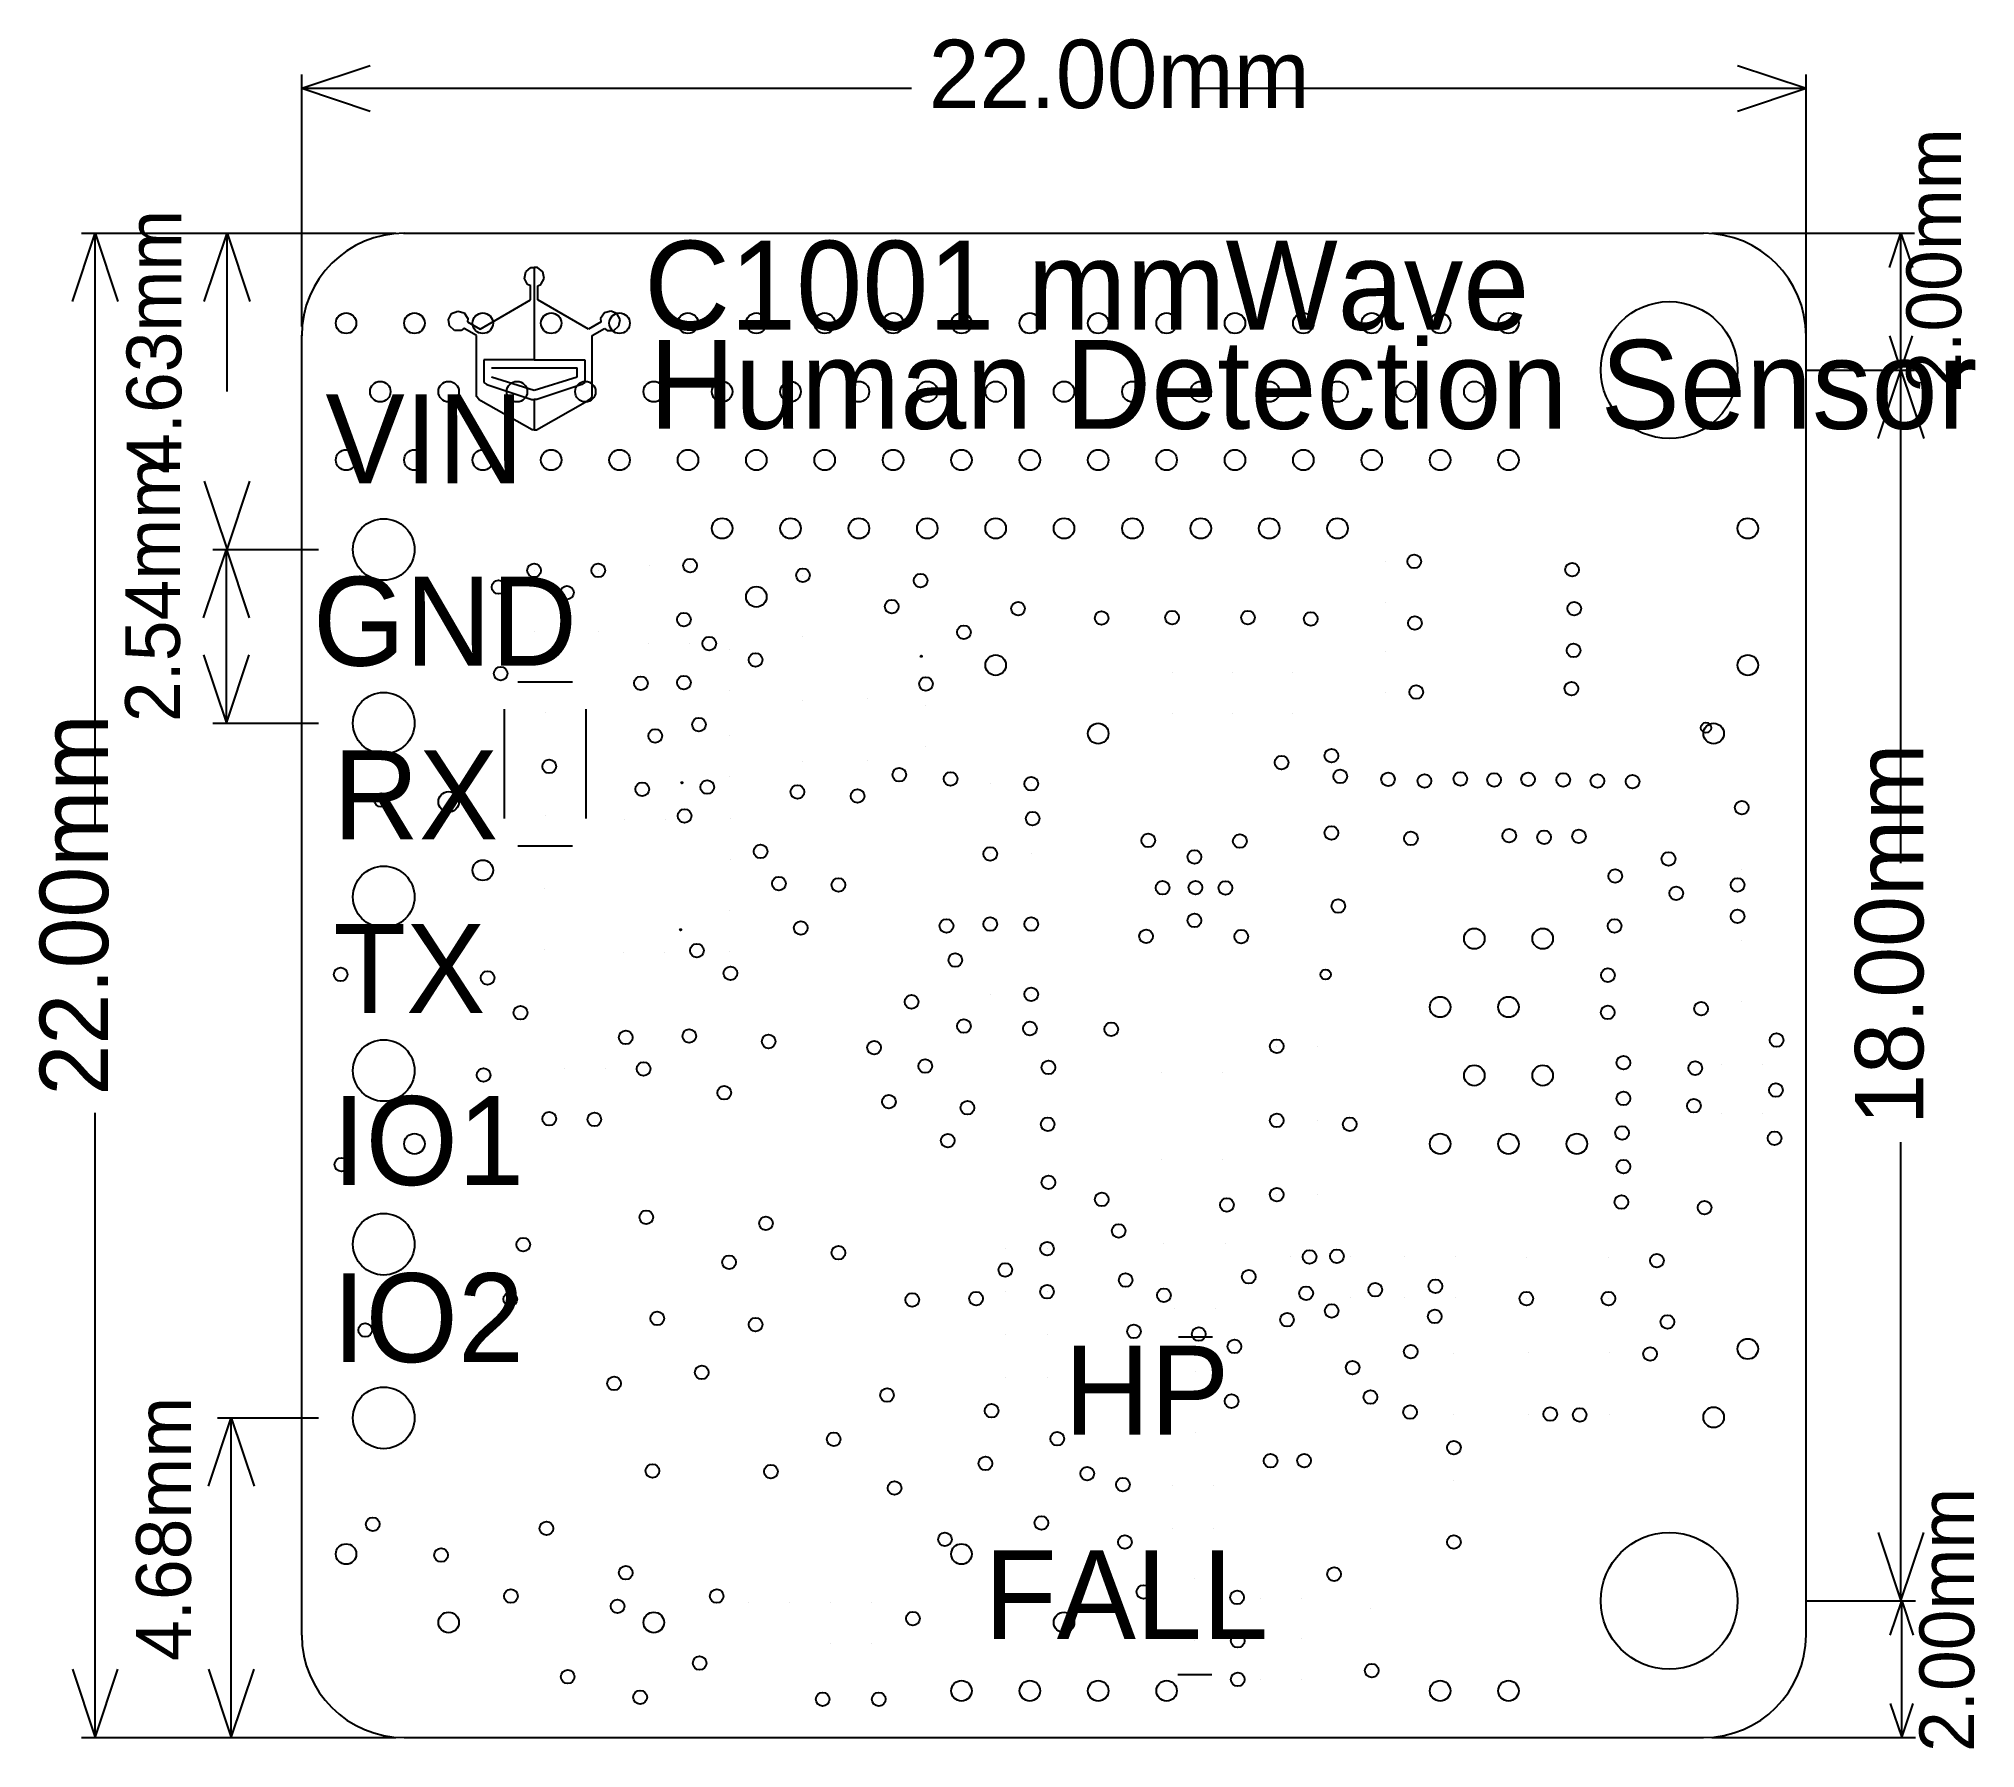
# Model space of a CAD drawing. Header units: millimetres. Extents: x 151.5 to 179.8, y 164.2 to 189.2.
import ezdxf

# ---------------------------------------------------------------- set-up
doc = ezdxf.new("R2010")
doc.units = ezdxf.units.MM
for name, color, linetype in [('KeepOutLayer', 6, 'Continuous'), ('PadHoleLayer', 156, 'Continuous'), ('TopOverlay', 2, 'Continuous'), ('ViaHoleLayer', 16, 'Continuous')]:
    doc.layers.add(name, color=color, linetype=linetype)

# ---------------------------------------------------------------- blocks, each defined once
blk = doc.blocks.new('UTDFN_1X1_1')
at = {"layer": 'TopOverlay'}
blk.add_circle((-0.391, 0.686), 0.01, dxfattribs=at)
blk = doc.blocks.new('UTDFN_1X1_2')
at = {"layer": 'TopOverlay'}
blk.add_circle((-0.391, 0.686), 0.01, dxfattribs=at)
blk = doc.blocks.new('UTDFN_1X1_3')
at = {"layer": 'TopOverlay'}
blk.add_circle((-0.391, 0.686), 0.01, dxfattribs=at)
blk = doc.blocks.new('DFN3_3_8_4')
at = {"layer": 'TopOverlay'}
blk.add_circle((-2.047, 1.501), 0.0749, dxfattribs=at)
blk = doc.blocks.new('QFN48_5')
at = {"layer": 'TopOverlay'}
blk.add_circle((2.911, 2.868), 0.1, dxfattribs=at)
blk = doc.blocks.new('2_54_6____7')
at = {"layer": 'PadHoleLayer'}
for centre in [(0, 0), (2.54, 0), (5.08, 0), (7.62, 0), (10.16, 0), (12.7, 0)]:
    blk.add_circle(centre, 0.45, dxfattribs=at)
blk = doc.blocks.new('QFN3_3_20L_8')
at = {"layer": 'TopOverlay'}
blk.add_circle((-1.27, -1.905), 0.0749, dxfattribs=at)
blk = doc.blocks.new('0201_9')
at = {"layer": 'PadHoleLayer'}
for points in [[(-0.3, 0), (-0.3, 0), (-0.3, 0), (-0.3, 0)], [(0.3, 0), (0.3, 0), (0.3, 0), (0.3, 0)]]:
    blk.add_lwpolyline(points, close=True, dxfattribs=at)
blk = doc.blocks.new('0201_10')
at = {"layer": 'PadHoleLayer'}
for points in [[(-0.3, 0), (-0.3, 0), (-0.3, 0), (-0.3, 0)], [(0.3, 0), (0.3, 0), (0.3, 0), (0.3, 0)]]:
    blk.add_lwpolyline(points, close=True, dxfattribs=at)
blk = doc.blocks.new('0201_11')
at = {"layer": 'PadHoleLayer'}
for points in [[(-0.3, 0), (-0.3, 0), (-0.3, 0), (-0.3, 0)], [(0.3, 0), (0.3, 0), (0.3, 0), (0.3, 0)]]:
    blk.add_lwpolyline(points, close=True, dxfattribs=at)
blk = doc.blocks.new('0201_12')
at = {"layer": 'PadHoleLayer'}
for points in [[(-0.3, 0), (-0.3, 0), (-0.3, 0), (-0.3, 0)], [(0.3, 0), (0.3, 0), (0.3, 0), (0.3, 0)]]:
    blk.add_lwpolyline(points, close=True, dxfattribs=at)
blk = doc.blocks.new('0201_13')
at = {"layer": 'PadHoleLayer'}
for points in [[(-0.3, 0), (-0.3, 0), (-0.3, 0), (-0.3, 0)], [(0.3, 0), (0.3, 0), (0.3, 0), (0.3, 0)]]:
    blk.add_lwpolyline(points, close=True, dxfattribs=at)
blk = doc.blocks.new('0201_14')
at = {"layer": 'PadHoleLayer'}
for points in [[(-0.3, 0), (-0.3, 0), (-0.3, 0), (-0.3, 0)], [(0.3, 0), (0.3, 0), (0.3, 0), (0.3, 0)]]:
    blk.add_lwpolyline(points, close=True, dxfattribs=at)
blk = doc.blocks.new('0201_15')
at = {"layer": 'PadHoleLayer'}
for points in [[(-0.3, 0), (-0.3, 0), (-0.3, 0), (-0.3, 0)], [(0.3, 0), (0.3, 0), (0.3, 0), (0.3, 0)]]:
    blk.add_lwpolyline(points, close=True, dxfattribs=at)
blk = doc.blocks.new('0201_16')
at = {"layer": 'PadHoleLayer'}
for points in [[(-0.3, 0), (-0.3, 0), (-0.3, 0), (-0.3, 0)], [(0.3, 0), (0.3, 0), (0.3, 0), (0.3, 0)]]:
    blk.add_lwpolyline(points, close=True, dxfattribs=at)
blk = doc.blocks.new('0201_17')
at = {"layer": 'PadHoleLayer'}
for points in [[(-0.3, 0), (-0.3, 0), (-0.3, 0), (-0.3, 0)], [(0.3, 0), (0.3, 0), (0.3, 0), (0.3, 0)]]:
    blk.add_lwpolyline(points, close=True, dxfattribs=at)
blk = doc.blocks.new('BGT60TR13CO________19')
at = {"layer": 'TopOverlay'}
blk.add_circle((-0.436, -0.482), 0.1, dxfattribs=at)
blk = doc.blocks.new('0201_20')
at = {"layer": 'PadHoleLayer'}
for points in [[(-0.3, 0), (-0.3, 0), (-0.3, 0), (-0.3, 0)], [(0.3, 0), (0.3, 0), (0.3, 0), (0.3, 0)]]:
    blk.add_lwpolyline(points, close=True, dxfattribs=at)
blk = doc.blocks.new('0201_21')
at = {"layer": 'PadHoleLayer'}
for points in [[(-0.3, 0), (-0.3, 0), (-0.3, 0), (-0.3, 0)], [(0.3, 0), (0.3, 0), (0.3, 0), (0.3, 0)]]:
    blk.add_lwpolyline(points, close=True, dxfattribs=at)
blk = doc.blocks.new('0201_22')
at = {"layer": 'PadHoleLayer'}
for points in [[(-0.3, 0), (-0.3, 0), (-0.3, 0), (-0.3, 0)], [(0.3, 0), (0.3, 0), (0.3, 0), (0.3, 0)]]:
    blk.add_lwpolyline(points, close=True, dxfattribs=at)
blk = doc.blocks.new('0201_23')
at = {"layer": 'PadHoleLayer'}
for points in [[(-0.3, 0), (-0.3, 0), (-0.3, 0), (-0.3, 0)], [(0.3, 0), (0.3, 0), (0.3, 0), (0.3, 0)]]:
    blk.add_lwpolyline(points, close=True, dxfattribs=at)
blk = doc.blocks.new('0201_24')
at = {"layer": 'PadHoleLayer'}
for points in [[(-0.3, 0), (-0.3, 0), (-0.3, 0), (-0.3, 0)], [(0.3, 0), (0.3, 0), (0.3, 0), (0.3, 0)]]:
    blk.add_lwpolyline(points, close=True, dxfattribs=at)
blk = doc.blocks.new('0201_25')
at = {"layer": 'PadHoleLayer'}
for points in [[(-0.3, 0), (-0.3, 0), (-0.3, 0), (-0.3, 0)], [(0.3, 0), (0.3, 0), (0.3, 0), (0.3, 0)]]:
    blk.add_lwpolyline(points, close=True, dxfattribs=at)
blk = doc.blocks.new('0201_26')
at = {"layer": 'PadHoleLayer'}
for points in [[(0.3, 0), (0.3, 0), (0.3, 0), (0.3, 0)], [(-0.3, 0), (-0.3, 0), (-0.3, 0), (-0.3, 0)]]:
    blk.add_lwpolyline(points, close=True, dxfattribs=at)
blk = doc.blocks.new('____0402_27')
at = {"layer": 'PadHoleLayer'}
for points in [[(-0.45, 0), (-0.45, 0), (-0.45, 0), (-0.45, 0)], [(0.45, 0), (0.45, 0), (0.45, 0), (0.45, 0)]]:
    blk.add_lwpolyline(points, close=True, dxfattribs=at)
at = {"layer": 'TopOverlay'}
blk.add_line((0.95, -0.245), (0.95, 0.255), dxfattribs=at)
blk = doc.blocks.new('____0402_28')
at = {"layer": 'PadHoleLayer'}
for points in [[(-0.45, 0), (-0.45, 0), (-0.45, 0), (-0.45, 0)], [(0.45, 0), (0.45, 0), (0.45, 0), (0.45, 0)]]:
    blk.add_lwpolyline(points, close=True, dxfattribs=at)
at = {"layer": 'TopOverlay'}
blk.add_line((0.95, 0.255), (0.95, -0.245), dxfattribs=at)
blk = doc.blocks.new('0402_L_A____29')
at = {"layer": 'PadHoleLayer'}
for points in [[(-0.45, 0), (-0.45, 0), (-0.45, 0), (-0.45, 0)], [(0.45, 0), (0.45, 0), (0.45, 0), (0.45, 0)]]:
    blk.add_lwpolyline(points, close=True, dxfattribs=at)
blk = doc.blocks.new('0402_L_A____30')
at = {"layer": 'PadHoleLayer'}
for points in [[(-0.45, 0), (-0.45, 0), (-0.45, 0), (-0.45, 0)], [(0.45, 0), (0.45, 0), (0.45, 0), (0.45, 0)]]:
    blk.add_lwpolyline(points, close=True, dxfattribs=at)
blk = doc.blocks.new('0402_L_A____31')
at = {"layer": 'PadHoleLayer'}
for points in [[(-0.45, 0), (-0.45, 0), (-0.45, 0), (-0.45, 0)], [(0.45, 0), (0.45, 0), (0.45, 0), (0.45, 0)]]:
    blk.add_lwpolyline(points, close=True, dxfattribs=at)
blk = doc.blocks.new('0402_L_A____32')
at = {"layer": 'PadHoleLayer'}
for points in [[(-0.45, 0), (-0.45, 0), (-0.45, 0), (-0.45, 0)], [(0.45, 0), (0.45, 0), (0.45, 0), (0.45, 0)]]:
    blk.add_lwpolyline(points, close=True, dxfattribs=at)
blk = doc.blocks.new('0402_L_A____33')
at = {"layer": 'PadHoleLayer'}
for points in [[(-0.45, 0), (-0.45, 0), (-0.45, 0), (-0.45, 0)], [(0.45, 0), (0.45, 0), (0.45, 0), (0.45, 0)]]:
    blk.add_lwpolyline(points, close=True, dxfattribs=at)
blk = doc.blocks.new('0402_L_A____34')
at = {"layer": 'PadHoleLayer'}
for points in [[(-0.45, 0), (-0.45, 0), (-0.45, 0), (-0.45, 0)], [(0.45, 0), (0.45, 0), (0.45, 0), (0.45, 0)]]:
    blk.add_lwpolyline(points, close=True, dxfattribs=at)
blk = doc.blocks.new('0603_L_A____35')
at = {"layer": 'PadHoleLayer'}
for points in [[(0.75, 0), (0.75, 0), (0.75, 0), (0.75, 0)], [(-0.75, 0), (-0.75, 0), (-0.75, 0), (-0.75, 0)]]:
    blk.add_lwpolyline(points, close=True, dxfattribs=at)
at = {"layer": 'TopOverlay'}
for p, q in [((0.8, 0.6), (-0.8, 0.6)), ((-1.2, 0.4), (-1.2, -0.4)), ((1.2, 0.4), (1.2, -0.4)), ((-0.8, -0.6), (0.8, -0.6))]:
    blk.add_line(p, q, dxfattribs=at)
blk = doc.blocks.new('0402_L_A____36')
at = {"layer": 'PadHoleLayer'}
for points in [[(-0.45, 0), (-0.45, 0), (-0.45, 0), (-0.45, 0)], [(0.45, 0), (0.45, 0), (0.45, 0), (0.45, 0)]]:
    blk.add_lwpolyline(points, close=True, dxfattribs=at)
blk = doc.blocks.new('0201_37')
at = {"layer": 'PadHoleLayer'}
for points in [[(-0.3, 0), (-0.3, 0), (-0.3, 0), (-0.3, 0)], [(0.3, 0), (0.3, 0), (0.3, 0), (0.3, 0)]]:
    blk.add_lwpolyline(points, close=True, dxfattribs=at)
blk = doc.blocks.new('0201_38')
at = {"layer": 'PadHoleLayer'}
for points in [[(-0.3, 0), (-0.3, 0), (-0.3, 0), (-0.3, 0)], [(0.3, 0), (0.3, 0), (0.3, 0), (0.3, 0)]]:
    blk.add_lwpolyline(points, close=True, dxfattribs=at)
blk = doc.blocks.new('0201_39')
at = {"layer": 'PadHoleLayer'}
for points in [[(-0.3, 0), (-0.3, 0), (-0.3, 0), (-0.3, 0)], [(0.3, 0), (0.3, 0), (0.3, 0), (0.3, 0)]]:
    blk.add_lwpolyline(points, close=True, dxfattribs=at)
blk = doc.blocks.new('0201_40')
at = {"layer": 'PadHoleLayer'}
for points in [[(-0.3, 0), (-0.3, 0), (-0.3, 0), (-0.3, 0)], [(0.3, 0), (0.3, 0), (0.3, 0), (0.3, 0)]]:
    blk.add_lwpolyline(points, close=True, dxfattribs=at)
blk = doc.blocks.new('0201_41')
at = {"layer": 'PadHoleLayer'}
for points in [[(-0.3, 0), (-0.3, 0), (-0.3, 0), (-0.3, 0)], [(0.3, 0), (0.3, 0), (0.3, 0), (0.3, 0)]]:
    blk.add_lwpolyline(points, close=True, dxfattribs=at)
blk = doc.blocks.new('0402_C_A____42')
at = {"layer": 'PadHoleLayer'}
for points in [[(-0.45, 0), (-0.45, 0), (-0.45, 0), (-0.45, 0)], [(0.45, 0), (0.45, 0), (0.45, 0), (0.45, 0)]]:
    blk.add_lwpolyline(points, close=True, dxfattribs=at)
blk = doc.blocks.new('0402_C_A____43')
at = {"layer": 'PadHoleLayer'}
for points in [[(-0.45, 0), (-0.45, 0), (-0.45, 0), (-0.45, 0)], [(0.45, 0), (0.45, 0), (0.45, 0), (0.45, 0)]]:
    blk.add_lwpolyline(points, close=True, dxfattribs=at)
blk = doc.blocks.new('0201_44')
at = {"layer": 'PadHoleLayer'}
for points in [[(-0.3, 0), (-0.3, 0), (-0.3, 0), (-0.3, 0)], [(0.3, 0), (0.3, 0), (0.3, 0), (0.3, 0)]]:
    blk.add_lwpolyline(points, close=True, dxfattribs=at)
blk = doc.blocks.new('0201_45')
at = {"layer": 'PadHoleLayer'}
for points in [[(-0.3, 0), (-0.3, 0), (-0.3, 0), (-0.3, 0)], [(0.3, 0), (0.3, 0), (0.3, 0), (0.3, 0)]]:
    blk.add_lwpolyline(points, close=True, dxfattribs=at)
blk = doc.blocks.new('0402_C_A____46')
at = {"layer": 'PadHoleLayer'}
for points in [[(-0.45, 0), (-0.45, 0), (-0.45, 0), (-0.45, 0)], [(0.45, 0), (0.45, 0), (0.45, 0), (0.45, 0)]]:
    blk.add_lwpolyline(points, close=True, dxfattribs=at)
blk = doc.blocks.new('0201_47')
at = {"layer": 'PadHoleLayer'}
for points in [[(-0.3, 0), (-0.3, 0), (-0.3, 0), (-0.3, 0)], [(0.3, 0), (0.3, 0), (0.3, 0), (0.3, 0)]]:
    blk.add_lwpolyline(points, close=True, dxfattribs=at)
blk = doc.blocks.new('0201_48')
at = {"layer": 'PadHoleLayer'}
for points in [[(-0.3, 0), (-0.3, 0), (-0.3, 0), (-0.3, 0)], [(0.3, 0), (0.3, 0), (0.3, 0), (0.3, 0)]]:
    blk.add_lwpolyline(points, close=True, dxfattribs=at)
blk = doc.blocks.new('0201_49')
at = {"layer": 'PadHoleLayer'}
for points in [[(-0.3, 0), (-0.3, 0), (-0.3, 0), (-0.3, 0)], [(0.3, 0), (0.3, 0), (0.3, 0), (0.3, 0)]]:
    blk.add_lwpolyline(points, close=True, dxfattribs=at)
blk = doc.blocks.new('0402_C_A____50')
at = {"layer": 'PadHoleLayer'}
for points in [[(-0.45, 0), (-0.45, 0), (-0.45, 0), (-0.45, 0)], [(0.45, 0), (0.45, 0), (0.45, 0), (0.45, 0)]]:
    blk.add_lwpolyline(points, close=True, dxfattribs=at)
blk = doc.blocks.new('0402_C_A____51')
at = {"layer": 'PadHoleLayer'}
for points in [[(-0.45, 0), (-0.45, 0), (-0.45, 0), (-0.45, 0)], [(0.45, 0), (0.45, 0), (0.45, 0), (0.45, 0)]]:
    blk.add_lwpolyline(points, close=True, dxfattribs=at)
blk = doc.blocks.new('0201_52')
at = {"layer": 'PadHoleLayer'}
for points in [[(-0.3, 0), (-0.3, 0), (-0.3, 0), (-0.3, 0)], [(0.3, 0), (0.3, 0), (0.3, 0), (0.3, 0)]]:
    blk.add_lwpolyline(points, close=True, dxfattribs=at)
blk = doc.blocks.new('0402_C_A____53')
at = {"layer": 'PadHoleLayer'}
for points in [[(-0.45, 0), (-0.45, 0), (-0.45, 0), (-0.45, 0)], [(0.45, 0), (0.45, 0), (0.45, 0), (0.45, 0)]]:
    blk.add_lwpolyline(points, close=True, dxfattribs=at)
blk = doc.blocks.new('0201_54')
at = {"layer": 'PadHoleLayer'}
for points in [[(-0.3, 0), (-0.3, 0), (-0.3, 0), (-0.3, 0)], [(0.3, 0), (0.3, 0), (0.3, 0), (0.3, 0)]]:
    blk.add_lwpolyline(points, close=True, dxfattribs=at)
blk = doc.blocks.new('0402_C_A____55')
at = {"layer": 'PadHoleLayer'}
for points in [[(-0.45, 0), (-0.45, 0), (-0.45, 0), (-0.45, 0)], [(0.45, 0), (0.45, 0), (0.45, 0), (0.45, 0)]]:
    blk.add_lwpolyline(points, close=True, dxfattribs=at)
blk = doc.blocks.new('0201_56')
at = {"layer": 'PadHoleLayer'}
for points in [[(-0.3, 0), (-0.3, 0), (-0.3, 0), (-0.3, 0)], [(0.3, 0), (0.3, 0), (0.3, 0), (0.3, 0)]]:
    blk.add_lwpolyline(points, close=True, dxfattribs=at)
blk = doc.blocks.new('0201_57')
at = {"layer": 'PadHoleLayer'}
for points in [[(-0.3, 0), (-0.3, 0), (-0.3, 0), (-0.3, 0)], [(0.3, 0), (0.3, 0), (0.3, 0), (0.3, 0)]]:
    blk.add_lwpolyline(points, close=True, dxfattribs=at)
blk = doc.blocks.new('0402_C_A____58')
at = {"layer": 'PadHoleLayer'}
for points in [[(-0.45, 0), (-0.45, 0), (-0.45, 0), (-0.45, 0)], [(0.45, 0), (0.45, 0), (0.45, 0), (0.45, 0)]]:
    blk.add_lwpolyline(points, close=True, dxfattribs=at)
blk = doc.blocks.new('0201_59')
at = {"layer": 'PadHoleLayer'}
for points in [[(-0.3, 0), (-0.3, 0), (-0.3, 0), (-0.3, 0)], [(0.3, 0), (0.3, 0), (0.3, 0), (0.3, 0)]]:
    blk.add_lwpolyline(points, close=True, dxfattribs=at)
blk = doc.blocks.new('0201_60')
at = {"layer": 'PadHoleLayer'}
for points in [[(-0.3, 0), (-0.3, 0), (-0.3, 0), (-0.3, 0)], [(0.3, 0), (0.3, 0), (0.3, 0), (0.3, 0)]]:
    blk.add_lwpolyline(points, close=True, dxfattribs=at)
blk = doc.blocks.new('0201_61')
at = {"layer": 'PadHoleLayer'}
for points in [[(-0.3, 0), (-0.3, 0), (-0.3, 0), (-0.3, 0)], [(0.3, 0), (0.3, 0), (0.3, 0), (0.3, 0)]]:
    blk.add_lwpolyline(points, close=True, dxfattribs=at)
blk = doc.blocks.new('0201_62')
at = {"layer": 'PadHoleLayer'}
for points in [[(-0.3, 0), (-0.3, 0), (-0.3, 0), (-0.3, 0)], [(0.3, 0), (0.3, 0), (0.3, 0), (0.3, 0)]]:
    blk.add_lwpolyline(points, close=True, dxfattribs=at)
blk = doc.blocks.new('0201_63')
at = {"layer": 'PadHoleLayer'}
for points in [[(-0.3, 0), (-0.3, 0), (-0.3, 0), (-0.3, 0)], [(0.3, 0), (0.3, 0), (0.3, 0), (0.3, 0)]]:
    blk.add_lwpolyline(points, close=True, dxfattribs=at)
blk = doc.blocks.new('0201_64')
at = {"layer": 'PadHoleLayer'}
for points in [[(-0.3, 0), (-0.3, 0), (-0.3, 0), (-0.3, 0)], [(0.3, 0), (0.3, 0), (0.3, 0), (0.3, 0)]]:
    blk.add_lwpolyline(points, close=True, dxfattribs=at)
blk = doc.blocks.new('0201_65')
at = {"layer": 'PadHoleLayer'}
for points in [[(-0.3, 0), (-0.3, 0), (-0.3, 0), (-0.3, 0)], [(0.3, 0), (0.3, 0), (0.3, 0), (0.3, 0)]]:
    blk.add_lwpolyline(points, close=True, dxfattribs=at)
blk = doc.blocks.new('0201_66')
at = {"layer": 'PadHoleLayer'}
for points in [[(-0.3, 0), (-0.3, 0), (-0.3, 0), (-0.3, 0)], [(0.3, 0), (0.3, 0), (0.3, 0), (0.3, 0)]]:
    blk.add_lwpolyline(points, close=True, dxfattribs=at)
blk = doc.blocks.new('0402_C_A____67')
at = {"layer": 'PadHoleLayer'}
for points in [[(-0.45, 0), (-0.45, 0), (-0.45, 0), (-0.45, 0)], [(0.45, 0), (0.45, 0), (0.45, 0), (0.45, 0)]]:
    blk.add_lwpolyline(points, close=True, dxfattribs=at)
blk = doc.blocks.new('0201_68')
at = {"layer": 'PadHoleLayer'}
for points in [[(-0.3, 0), (-0.3, 0), (-0.3, 0), (-0.3, 0)], [(0.3, 0), (0.3, 0), (0.3, 0), (0.3, 0)]]:
    blk.add_lwpolyline(points, close=True, dxfattribs=at)
blk = doc.blocks.new('0402_C_A____69')
at = {"layer": 'PadHoleLayer'}
for points in [[(-0.45, 0), (-0.45, 0), (-0.45, 0), (-0.45, 0)], [(0.45, 0), (0.45, 0), (0.45, 0), (0.45, 0)]]:
    blk.add_lwpolyline(points, close=True, dxfattribs=at)
blk = doc.blocks.new('0201_70')
at = {"layer": 'PadHoleLayer'}
for points in [[(-0.3, 0), (-0.3, 0), (-0.3, 0), (-0.3, 0)], [(0.3, 0), (0.3, 0), (0.3, 0), (0.3, 0)]]:
    blk.add_lwpolyline(points, close=True, dxfattribs=at)
blk = doc.blocks.new('0201_71')
at = {"layer": 'PadHoleLayer'}
for points in [[(-0.3, 0), (-0.3, 0), (-0.3, 0), (-0.3, 0)], [(0.3, 0), (0.3, 0), (0.3, 0), (0.3, 0)]]:
    blk.add_lwpolyline(points, close=True, dxfattribs=at)
blk = doc.blocks.new('0201_72')
at = {"layer": 'PadHoleLayer'}
for points in [[(-0.3, 0), (-0.3, 0), (-0.3, 0), (-0.3, 0)], [(0.3, 0), (0.3, 0), (0.3, 0), (0.3, 0)]]:
    blk.add_lwpolyline(points, close=True, dxfattribs=at)

msp = doc.modelspace()

# ---------------------------------------------------------------- linework, layer by layer
at = {"layer": 'KeepOutLayer'}
for p, q in [((156.841, 186.316), (175.851, 186.316)), ((155.351, 165.816), (155.351, 184.826)), ((177.351, 165.816), (177.351, 184.816)), ((156.851, 164.316), (175.851, 164.316))]:
    msp.add_line(p, q, dxfattribs=at)
for centre, start, end in [((156.851, 184.816), 90, 180), ((175.851, 184.816), 0, 90), ((156.851, 165.816), 180, 270), ((175.851, 165.816), 270, 0)]:
    msp.add_arc(centre, 1.5, start, end, dxfattribs=at)
at = {"layer": 'PadHoleLayer'}
for centre in [(175.351, 184.316), (175.351, 166.316)]:
    msp.add_circle(centre, 1, dxfattribs=at)
at = {"layer": 'TopOverlay'}
for p, q in [((155.351, 188.436), (156.351, 188.769)), ((155.351, 184.951), (155.351, 188.636)), ((176.351, 188.769), (177.351, 188.436)), ((177.351, 165.941), (177.351, 188.636)), ((155.351, 188.436), (156.351, 188.103)), ((155.351, 188.436), (164.267, 188.436)), ((168.416, 188.436), (177.351, 188.436)), ((176.351, 188.103), (177.351, 188.436)), ((151.997, 185.316), (152.33, 186.316)), ((152.13, 186.316), (156.716, 186.316)), ((152.33, 186.316), (152.664, 185.316)), ((152.33, 177.601), (152.33, 186.316)), ((153.927, 185.316), (154.26, 186.316)), ((154.06, 186.316), (156.726, 186.316)), ((154.26, 184.004), (154.26, 186.316)), ((154.26, 186.316), (154.594, 185.316)), ((175.976, 186.316), (178.94, 186.316)), ((178.574, 185.816), (178.74, 186.316)), ((178.74, 185.316), (178.74, 186.316)), ((178.74, 186.316), (178.907, 185.816)), ((158.627, 185.752), (158.703, 185.814)), ((158.703, 185.814), (158.752, 185.814)), ((158.752, 185.814), (158.752, 185.814)), ((158.752, 185.814), (158.752, 184.466)), ((158.802, 185.814), (158.752, 185.814)), ((158.752, 185.814), (158.752, 185.814)), ((158.752, 185.814), (158.752, 184.466)), ((158.878, 185.752), (158.802, 185.814)), ((158.608, 185.655), (158.627, 185.752)), ((158.655, 185.568), (158.608, 185.655)), ((158.7, 185.549), (158.655, 185.568)), ((158.699, 185.546), (158.7, 185.549)), ((158.699, 185.343), (158.699, 185.546)), ((158.804, 185.549), (158.85, 185.568)), ((158.806, 185.546), (158.804, 185.549)), ((158.806, 185.343), (158.806, 185.546)), ((158.85, 185.568), (158.897, 185.655)), ((158.897, 185.655), (158.878, 185.752)), ((157.961, 184.915), (158.699, 185.343)), ((159.544, 184.915), (158.806, 185.343)), ((178.74, 184.316), (178.74, 185.316)), ((157.496, 185.056), (157.543, 185.141)), ((157.514, 184.96), (157.496, 185.056)), ((157.587, 184.896), (157.514, 184.96)), ((157.543, 185.141), (157.633, 185.179)), ((157.633, 185.179), (157.726, 185.151)), ((157.726, 185.151), (157.781, 185.07)), ((157.777, 185.022), (157.776, 185.019)), ((157.776, 185.019), (157.961, 184.915)), ((157.781, 185.07), (157.777, 185.022)), ((157.777, 185.022), (157.777, 185.022)), ((159.729, 185.019), (159.544, 184.915)), ((159.778, 185.151), (159.723, 185.07)), ((159.723, 185.07), (159.727, 185.022)), ((159.727, 185.022), (159.727, 185.022)), ((159.727, 185.022), (159.729, 185.019)), ((159.872, 185.179), (159.778, 185.151)), ((159.962, 185.141), (159.872, 185.179)), ((159.917, 184.896), (159.991, 184.96)), ((160.009, 185.056), (159.962, 185.141)), ((159.991, 184.96), (160.009, 185.056)), ((157.685, 184.894), (157.587, 184.896)), ((157.724, 184.923), (157.685, 184.894)), ((157.725, 184.922), (157.724, 184.923)), ((157.908, 184.819), (157.725, 184.922)), ((157.908, 183.931), (157.908, 184.819)), ((159.597, 184.819), (159.78, 184.922)), ((159.597, 183.931), (159.597, 184.819)), ((159.78, 184.922), (159.781, 184.923)), ((159.781, 184.923), (159.82, 184.894)), ((159.82, 184.894), (159.917, 184.896)), ((178.574, 184.816), (178.74, 184.316)), ((178.74, 184.316), (178.907, 184.816)), ((158.752, 184.466), (158.015, 184.466)), ((158.015, 184.466), (158.015, 184.134)), ((158.752, 184.466), (159.49, 184.466)), ((159.49, 184.466), (159.49, 184.134)), ((158.015, 184.134), (158.057, 184.102)), ((158.057, 184.102), (158.715, 183.887)), ((158.127, 184.347), (159.378, 184.347)), ((158.127, 184.218), (158.752, 184.023)), ((158.752, 184.023), (159.378, 184.218)), ((159.447, 184.102), (158.79, 183.887)), ((159.378, 184.218), (159.378, 184.347)), ((159.49, 184.134), (159.447, 184.102)), ((177.352, 184.316), (178.94, 184.316)), ((177.352, 184.316), (178.94, 184.316)), ((178.407, 183.316), (178.74, 184.316)), ((178.74, 177.102), (178.74, 184.316)), ((178.74, 184.316), (179.074, 183.316)), ((157.94, 183.888), (157.908, 183.931)), ((157.972, 183.867), (157.94, 183.888)), ((158.72, 183.439), (157.972, 183.867)), ((158.715, 183.887), (158.752, 183.887)), ((158.752, 183.887), (158.752, 183.439)), ((158.752, 183.887), (158.752, 183.439)), ((158.79, 183.887), (158.752, 183.887)), ((158.784, 183.439), (159.533, 183.867)), ((159.533, 183.867), (159.565, 183.888)), ((159.565, 183.888), (159.597, 183.931)), ((158.752, 183.439), (158.72, 183.439)), ((158.752, 183.439), (158.784, 183.439)), ((153.927, 182.691), (154.26, 181.691)), ((154.26, 181.691), (154.594, 182.691)), ((153.917, 180.691), (154.25, 181.691)), ((154.05, 181.691), (155.599, 181.691)), ((154.06, 181.691), (155.599, 181.691)), ((154.25, 181.691), (154.584, 180.691)), ((154.25, 180.421), (154.25, 181.691)), ((154.25, 179.151), (154.25, 180.421)), ((153.917, 180.151), (154.25, 179.151)), ((154.25, 179.151), (154.584, 180.151)), ((154.05, 179.151), (155.599, 179.151)), ((152.33, 164.316), (152.33, 173.453)), ((178.74, 166.316), (178.74, 173.023)), ((153.987, 167.991), (154.32, 168.991)), ((154.12, 168.991), (155.599, 168.991)), ((154.32, 166.654), (154.32, 168.991)), ((154.32, 168.991), (154.654, 167.991)), ((178.407, 167.316), (178.74, 166.316)), ((178.74, 166.316), (179.074, 167.316)), ((154.32, 164.316), (154.32, 166.654)), ((177.352, 166.316), (178.95, 166.316)), ((177.352, 166.316), (178.94, 166.316)), ((178.584, 165.816), (178.75, 166.316)), ((178.75, 165.316), (178.75, 166.316)), ((178.75, 166.316), (178.917, 165.816)), ((151.997, 165.316), (152.33, 164.316)), ((152.33, 164.316), (152.664, 165.316)), ((153.987, 165.316), (154.32, 164.316)), ((154.32, 164.316), (154.654, 165.316)), ((178.75, 164.316), (178.75, 165.316)), ((178.584, 164.816), (178.75, 164.316)), ((178.75, 164.316), (178.917, 164.816)), ((152.13, 164.316), (156.726, 164.316)), ((154.12, 164.316), (156.726, 164.316)), ((175.976, 164.316), (178.95, 164.316))]:
    msp.add_line(p, q, dxfattribs=at)
at = {"layer": 'ViaHoleLayer'}
for centre, radius in [((156, 185), 0.15), ((157, 185), 0.15), ((158, 185), 0.15), ((159, 185), 0.15), ((160, 185), 0.15), ((161, 185), 0.15), ((162, 185), 0.15), ((163, 185), 0.15), ((164, 185), 0.15), ((165, 185), 0.15), ((166, 185), 0.15), ((167, 185), 0.15), ((168, 185), 0.15), ((169, 185), 0.15), ((170, 185), 0.15), ((171, 185), 0.15), ((172, 185), 0.15), ((173, 185), 0.15), ((156.5, 184), 0.15), ((157.5, 184), 0.15), ((158.5, 184), 0.15), ((159.5, 184), 0.15), ((160.5, 184), 0.15), ((161.5, 184), 0.15), ((162.5, 184), 0.15), ((163.5, 184), 0.15), ((164.5, 184), 0.15), ((165.5, 184), 0.15), ((166.5, 184), 0.15), ((167.5, 184), 0.15), ((168.5, 184), 0.15), ((169.5, 184), 0.15), ((170.5, 184), 0.15), ((171.5, 184), 0.15), ((172.5, 184), 0.15), ((156, 183), 0.15), ((157, 183), 0.15), ((158, 183), 0.15), ((159, 183), 0.15), ((160, 183), 0.15), ((161, 183), 0.15), ((162, 183), 0.15), ((163, 183), 0.15), ((164, 183), 0.15), ((165, 183), 0.15), ((166, 183), 0.15), ((167, 183), 0.15), ((168, 183), 0.15), ((169, 183), 0.15), ((170, 183), 0.15), ((171, 183), 0.15), ((172, 183), 0.15), ((173, 183), 0.15), ((161.5, 182), 0.15), ((162.5, 182), 0.15), ((163.5, 182), 0.15), ((164.5, 182), 0.15), ((165.5, 182), 0.15), ((166.5, 182), 0.15), ((167.5, 182), 0.15), ((168.5, 182), 0.15), ((169.5, 182), 0.15), ((170.5, 182), 0.15), ((176.5, 182), 0.15), ((161.031, 181.456), 0.1), ((171.621, 181.516), 0.1), ((158.75, 181.385), 0.1), ((159.688, 181.385), 0.1), ((162.682, 181.315), 0.1), ((164.401, 181.236), 0.1), ((173.931, 181.396), 0.1), ((158.231, 181.141), 0.1), ((159.231, 181.06), 0.1), ((162, 181), 0.15), ((160.941, 180.666), 0.1), ((163.981, 180.856), 0.1), ((165.827, 180.826), 0.1), ((167.05, 180.689), 0.1), ((168.081, 180.696), 0.1), ((169.19, 180.696), 0.1), ((170.108, 180.676), 0.1), ((171.631, 180.616), 0.1), ((173.961, 180.826), 0.1), ((161.311, 180.316), 0.1), ((165.036, 180.481), 0.1), ((161.988, 180.076), 0.1), ((165.5, 180), 0.15), ((173.951, 180.216), 0.1), ((176.5, 180), 0.15), ((158.261, 179.876), 0.1), ((160.941, 179.746), 0.1), ((160.311, 179.736), 0.1), ((164.481, 179.726), 0.1), ((171.651, 179.606), 0.1), ((173.921, 179.656), 0.1), ((160.521, 178.966), 0.1), ((161.161, 179.13), 0.1), ((167, 179), 0.15), ((176, 179), 0.15), ((170.411, 178.676), 0.1), ((158.971, 178.518), 0.1), ((164.091, 178.396), 0.1), ((164.841, 178.336), 0.1), ((169.681, 178.576), 0.1), ((171.238, 178.33), 0.1), ((172.296, 178.336), 0.1), ((173.286, 178.33), 0.1), ((157.5, 178), 0.15), ((160.331, 178.186), 0.1), ((161.281, 178.216), 0.1), ((162.601, 178.146), 0.1), ((163.481, 178.086), 0.1), ((166.021, 178.266), 0.1), ((171.771, 178.306), 0.1), ((172.79, 178.321), 0.1), ((173.801, 178.321), 0.1), ((174.301, 178.306), 0.1), ((174.814, 178.296), 0.1), ((156.511, 178.026), 0.1), ((160.951, 177.796), 0.1), ((166.041, 177.756), 0.1), ((176.411, 177.916), 0.1), ((170.411, 177.546), 0.1), ((173.011, 177.506), 0.1), ((173.521, 177.484), 0.1), ((174.031, 177.496), 0.1), ((162.061, 177.276), 0.1), ((165.421, 177.24), 0.1), ((167.732, 177.436), 0.1), ((168.407, 177.196), 0.1), ((169.071, 177.426), 0.1), ((171.572, 177.466), 0.1), ((158, 177), 0.15), ((174.561, 176.916), 0.1), ((175.34, 177.166), 0.1), ((162.33, 176.806), 0.1), ((163.2, 176.786), 0.1), ((167.941, 176.745), 0.1), ((168.421, 176.746), 0.1), ((168.861, 176.742), 0.1), ((175.453, 176.663), 0.1), ((176.351, 176.786), 0.1), ((170.511, 176.476), 0.1), ((162.65, 176.156), 0.1), ((164.781, 176.186), 0.1), ((165.421, 176.213), 0.1), ((166.021, 176.213), 0.1), ((168.407, 176.266), 0.1), ((174.551, 176.186), 0.1), ((176.351, 176.326), 0.1), ((161.131, 175.826), 0.1), ((167.7, 176.034), 0.1), ((169.091, 176.03), 0.1), ((172.5, 176), 0.15), ((173.5, 176), 0.15), ((161.621, 175.493), 0.1), ((164.91, 175.686), 0.1), ((155.921, 175.476), 0.1), ((158.07, 175.426), 0.1), ((174.454, 175.466), 0.1), ((164.27, 175.076), 0.1), ((166.021, 175.186), 0.1), ((172, 175), 0.15), ((173, 175), 0.15), ((175.817, 174.976), 0.1), ((158.551, 174.916), 0.1), ((165.036, 174.721), 0.1), ((166.001, 174.686), 0.1), ((167.191, 174.676), 0.1), ((174.451, 174.922), 0.1), ((160.091, 174.556), 0.1), ((161.02, 174.576), 0.1), ((162.18, 174.496), 0.1), ((163.722, 174.406), 0.1), ((169.611, 174.426), 0.1), ((176.921, 174.516), 0.1), ((160.35, 174.096), 0.1), ((164.471, 174.136), 0.1), ((166.271, 174.116), 0.1), ((174.681, 174.186), 0.1), ((175.731, 174.106), 0.1), ((158.011, 174.006), 0.1), ((172.5, 174), 0.15), ((173.5, 174), 0.15), ((161.53, 173.746), 0.1), ((163.939, 173.616), 0.1), ((165.087, 173.526), 0.1), ((174.681, 173.664), 0.1), ((175.711, 173.556), 0.1), ((176.911, 173.786), 0.1), ((158.971, 173.366), 0.1), ((159.631, 173.356), 0.1), ((166.261, 173.286), 0.1), ((169.611, 173.341), 0.1), ((170.678, 173.286), 0.1), ((157, 173), 0.15), ((164.799, 173.046), 0.1), ((172, 173), 0.15), ((173, 173), 0.15), ((174, 173), 0.15), ((174.661, 173.16), 0.1), ((176.891, 173.082), 0.1), ((155.931, 172.696), 0.1), ((174.681, 172.666), 0.1), ((166.271, 172.436), 0.1), ((167.051, 172.186), 0.1), ((168.881, 172.106), 0.1), ((169.611, 172.256), 0.1), ((174.651, 172.148), 0.1), ((160.391, 171.926), 0.1), ((162.141, 171.837), 0.1), ((175.868, 172.066), 0.1), ((158.591, 171.526), 0.1), ((167.299, 171.726), 0.1), ((161.601, 171.267), 0.1), ((163.201, 171.406), 0.1), ((166.251, 171.466), 0.1), ((170.091, 171.346), 0.1), ((170.491, 171.356), 0.1), ((175.171, 171.291), 0.1), ((165.641, 171.156), 0.1), ((167.401, 171.006), 0.1), ((169.201, 171.056), 0.1), ((158.401, 170.726), 0.1), ((164.28, 170.716), 0.1), ((165.214, 170.736), 0.1), ((166.251, 170.836), 0.1), ((167.961, 170.786), 0.1), ((170.041, 170.815), 0.1), ((171.051, 170.866), 0.1), ((171.931, 170.916), 0.1), ((173.261, 170.736), 0.1), ((174.461, 170.736), 0.1), ((160.551, 170.446), 0.1), ((169.761, 170.426), 0.1), ((170.414, 170.556), 0.1), ((171.921, 170.476), 0.1), ((175.325, 170.396), 0.1), ((156.281, 170.276), 0.1), ((161.988, 170.356), 0.1), ((167.523, 170.256), 0.1), ((168.471, 170.216), 0.1), ((168.991, 170.036), 0.1), ((171.571, 169.96), 0.1), ((175.071, 169.926), 0.1), ((176.5, 170), 0.15), ((161.201, 169.656), 0.1), ((170.721, 169.726), 0.1), ((159.919, 169.496), 0.1), ((163.911, 169.325), 0.1), ((170.981, 169.296), 0.1), ((165.441, 169.096), 0.1), ((168.951, 169.236), 0.1), ((171.561, 169.076), 0.1), ((173.611, 169.046), 0.1), ((174.041, 169.036), 0.1), ((176, 169), 0.15), ((163.131, 168.68), 0.1), ((166.4, 168.686), 0.1), ((172.201, 168.556), 0.1), ((160.481, 168.216), 0.1), ((162.213, 168.206), 0.1), ((165.351, 168.326), 0.1), ((166.84, 168.176), 0.1), ((169.521, 168.364), 0.1), ((170.011, 168.366), 0.1), ((164.021, 167.966), 0.1), ((167.361, 168.016), 0.1), ((156.391, 167.436), 0.1), ((158.93, 167.376), 0.1), ((166.17, 167.456), 0.1), ((156, 167), 0.15), ((165, 167), 0.15), ((167.39, 167.176), 0.1), ((172.201, 167.176), 0.1), ((157.39, 166.984), 0.1), ((160.091, 166.726), 0.1), ((167.66, 166.446), 0.1), ((170.449, 166.706), 0.1), ((158.41, 166.386), 0.1), ((159.971, 166.236), 0.1), ((161.42, 166.386), 0.1), ((169.031, 166.366), 0.1), ((157.5, 166), 0.15), ((160.5, 166), 0.15), ((164.29, 166.056), 0.1), ((166.5, 166), 0.15), ((169.041, 165.732), 0.1), ((161.171, 165.406), 0.1), ((171.001, 165.296), 0.1), ((159.241, 165.206), 0.1), ((165, 165), 0.15), ((166, 165), 0.15), ((167, 165), 0.15), ((168, 165), 0.15), ((169.041, 165.166), 0.1), ((172, 165), 0.15), ((173, 165), 0.15), ((160.301, 164.906), 0.1), ((162.97, 164.876), 0.1), ((163.79, 164.876), 0.1)]:
    msp.add_circle(centre, radius, dxfattribs=at)

# ---------------------------------------------------------------- block references
for name, p, rotation in [('2_54_6____7', (156.551, 181.691), 270), ('0402_C_A____58', (158.75, 180.935), 270), ('0402_C_A____67', (159.688, 180.935), 270), ('0201_57', (160.731, 181.456), 180), ('0402_C_A____55', (162.682, 180.865), 270), ('0201_20', (171.201, 181.216), 270), ('0201_66', (160.721, 180.316), 180), ('0201_56', (161.609, 179.936), 270), ('UTDFN_1X1_1', (164.021, 180.816), 180), ('0201_21', (171.201, 179.906), 270), ('0201_15', (168.081, 179.596), 90), ('0201_14', (168.961, 179.596), 90), ('0201_13', (169.841, 179.596), 90), ('0603_L_A____35', (158.911, 178.556), 90), ('0402_C_A____46', (162.681, 179.036), 90), ('0402_C_A____43', (163.631, 179.056), 90), ('0201_44', (164.481, 179.106), 270), ('DFN3_3_8_4', (173.841, 180.586), 180), ('0201_45', (161.611, 178.676), 90), ('BGT60TR13CO________19', (171.021, 177.936), 270), ('UTDFN_1X1_2', (160.521, 178.966), 180), ('0201_9', (165.721, 178.266), 180), ('0402_C_A____51', (176.411, 177.466), 270), ('0201_63', (160.371, 177.736), 180), ('0201_64', (161.621, 177.456), 270), ('0201_10', (165.721, 177.24), 180), ('0402_C_A____69', (158.901, 176.286), 270), ('0201_62', (161.611, 176.106), 90), ('0201_11', (165.721, 176.213), 180), ('UTDFN_1X1_3', (160.501, 176.816), 180), ('0402_L_A____33', (176.411, 175.526), 270), ('0201_68', (160.351, 175.796), 180), ('QFN3_3_20L_8', (168.421, 176.746), 90), ('0201_12', (165.721, 175.186), 180), ('0201_41', (169.911, 174.426), 360), ('0201_65', (159.501, 174.094), 360), ('0402_L_A____32', (168.371, 174.046), 360), ('0201_48', (176.421, 174.156), 180), ('0201_39', (169.911, 173.341), 360), ('0201_49', (176.421, 173.436), 180), ('0402_L_A____31', (168.371, 172.766), 360), ('0201_54', (169.911, 172.256), 360), ('0201_60', (165.951, 171.466), 360), ('0402_C_A____42', (168.411, 171.536), 180), ('0402_C_A____50', (169.811, 170.906), 90), ('0201_47', (170.691, 171.056), 90), ('0201_24', (171.481, 171.056), 90), ('0201_52', (172.231, 171.056), 90), ('0201_38', (173.261, 171.036), 90), ('0201_37', (174.461, 171.036), 90), ('0201_16', (165.951, 170.836), 360), ('0201_40', (168.411, 170.596), 180), ('0201_22', (165.951, 170.206), 360), ('____0402_28', (168.427, 169.227), 90), ('0402_L_A____34', (172.191, 169.486), 90), ('0402_L_A____30', (173.286, 169.496), 90), ('0402_L_A____29', (174.471, 169.496), 90), ('0201_61', (165.951, 169.576), 180), ('0201_23', (168.387, 168.007), 180), ('0402_C_A____53', (172.201, 167.626), 90), ('QFN48_5', (161.891, 170.126), 270), ('0201_25', (168.387, 167.377), 180), ('____0402_27', (168.407, 166.187), 270), ('0201_26', (162.191, 166.286), 360), ('0201_72', (163.081, 165.996), 270), ('0201_59', (163.691, 165.996), 270), ('0201_70', (169.671, 166.356), 180), ('0402_L_A____36', (170.981, 165.756), 270), ('0201_71', (169.671, 165.761), 180), ('0201_17', (169.671, 165.166), 180)]:
    msp.add_blockref(name, p, dxfattribs=dict(rotation=rotation))

# ---------------------------------------------------------------- texts
at = {"layer": 'TopOverlay'}
msp.add_text('22.00mm', height=1, dxfattribs=at).set_placement((164.52, 188.146))
for s, height, rotation, p in [('2.00mm', 0.8, 90, (179.62, 183.986)), ('4.63mm', 0.8, 90, (153.59, 182.796)), ('C1001 mmWave', 1.3, 360, (160.36, 184.906)), (' Human Detection Sensor', 1.3, 360, (159.95, 183.456)), ('VIN', 1.3, 360, (155.699, 182.659)), ('2.54mm', 0.8, 90, (153.57, 179.166)), ('GND', 1.3, 360, (155.515, 179.992)), ('22.00mm', 1, 90, (152.52, 173.706)), ('RX', 1.3, 360, (155.809, 177.452)), ('18.00mm', 1, 90, (179.067, 173.277)), ('TX', 1.3, 360, (155.816, 174.912)), ('IO1', 1.3, 360, (155.801, 172.397)), ('IO2', 1.3, 360, (155.801, 169.807)), ('HP', 1.3, 360, (166.503, 168.746)), ('4.68mm', 0.8, 90, (153.73, 165.436)), ('2.00mm', 0.8, 90, (179.81, 164.106)), ('FALL', 1.3, 360, (165.331, 165.756))]:
    msp.add_text(s, height=height, rotation=rotation, dxfattribs=at).set_placement(p)

doc.saveas('drawing.dxf')
